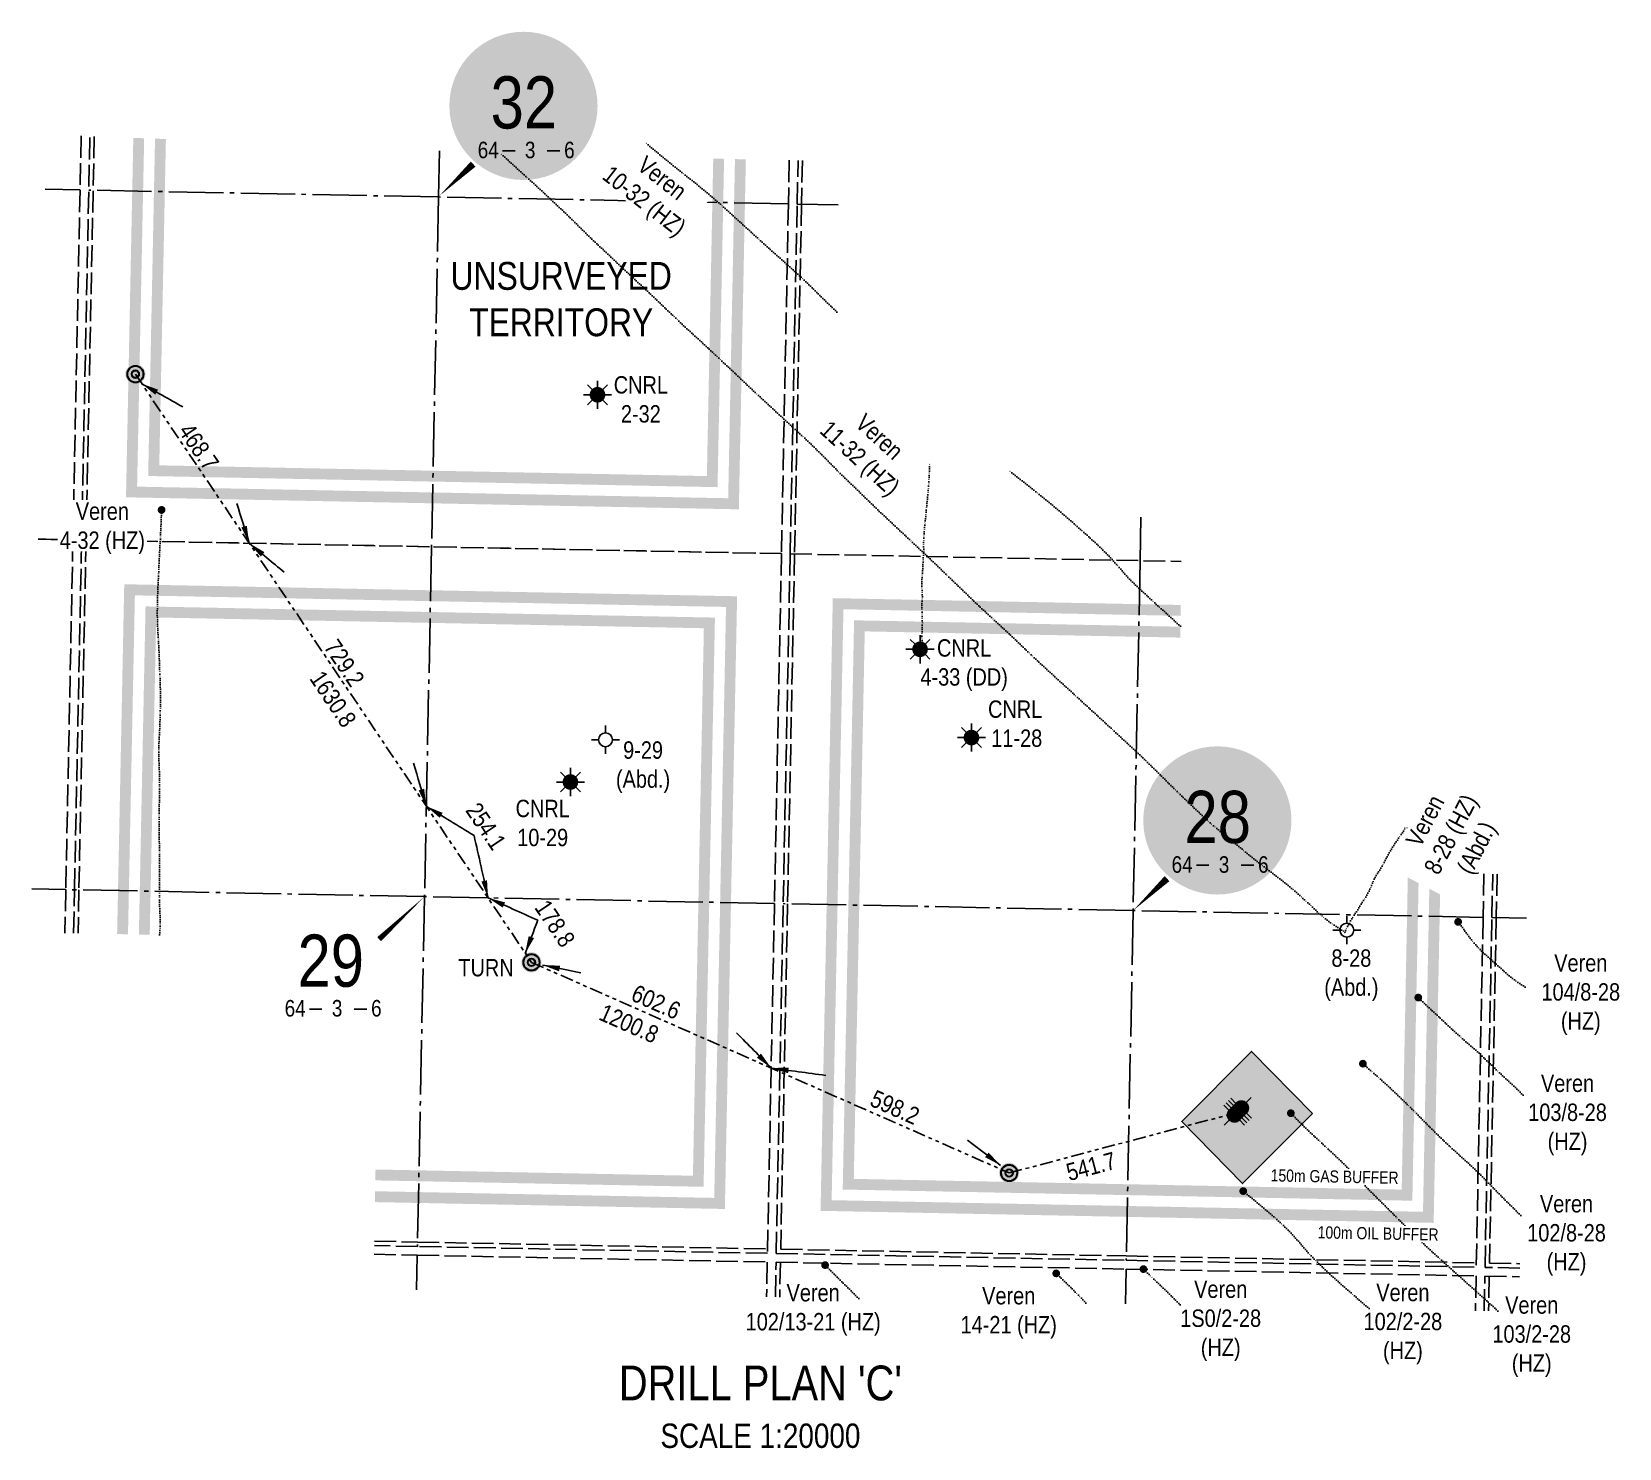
# Model space of a CAD drawing. Extents: x 398369 to 421873, y 6032457 to 6050071.
# Drawn here: x 412712 to 416362, y 6039840 to 6043097 of the extents above; entities that cross this region are included whole.
import ezdxf
from ezdxf.enums import TextEntityAlignment as Align

# ---------------------------------------------------------------- set-up
doc = ezdxf.new("R2010")
doc.units = 0
doc.header["$LTSCALE"] = 5
for name, pattern in [('foc-DOT', [1, 0.2, -0.8]), ('foc-DRILLPATH', [14.75, 6, -1.75, 1.75, -1.75, 1.75, -1.75]), ('foc-QUARTERLINE', [33, 25, -3, 2, -3]), ('foc-UNSURVEYED', [12.5, 10, -2.5])]:
    doc.linetypes.add(name, pattern=pattern)
for name, color, linetype in [('10', 1, 'Continuous'), ('9', 3, 'Continuous'), ('ABADATA-DRILL', 8, 'foc-DOT'), ('ABADATA-DRILL-T', 8, 'Continuous'), ('AS-TARGET-GAS', 182, 'Continuous'), ('AS-TARGET-GAS-H', 181, 'Continuous'), ('AS-TARGET-OIL', 146, 'Continuous'), ('AS-TARGET-OIL-H', 131, 'Continuous'), ('AS-UNDERLAY-H', 141, 'Continuous'), ('DETAIL-HZ-Existing', 8, 'foc-DOT'), ('DETAIL-T', 7, 'Continuous'), ('L-BD', 7, 'Continuous'), ('L-MON', 1, 'Continuous'), ('L-SECLBL', 7, 'Continuous'), ('L-SECQ', 8, 'foc-QUARTERLINE'), ('L-UNS-T', 3, 'Continuous'), ('L-USEC', 7, 'foc-UNSURVEYED'), ('P-BUFFER-PURPLE-T', 187, 'Continuous'), ('P-PDRILLPATH', 12, 'foc-DRILLPATH'), ('P-PROPOSED', 10, 'Continuous'), ('P-PROPOSED-H', 21, 'Continuous')]:
    doc.layers.add(name, color=color, linetype=linetype)
doc.styles.add('80CG', font='ARIALN.TTF', dxfattribs={"height": 10})
doc.styles.add('80L', font='ARIALN.TTF', dxfattribs={"height": 10})
doc.styles.add('SIMPLEX', font='ARIALN.TTF')
doc.styles.get("Standard").update_dxf_attribs({"font": 'ARIALN.TTF'})
doc.dimstyles.new('Compass 5 000', dxfattribs={"dimscale": 5, "dimtxt": 9, "dimasz": 2, "dimexe": 0.2, "dimexo": 0.0625, "dimgap": 0.5, "dimtad": 0, "dimtih": 1, "dimtoh": 1, "dimzin": 0, "dimdsep": 46, "dimtxsty": '80CG', "dimcen": 0.1, "dimse1": 1, "dimse2": 1, "dimclrd": 256, "dimclrt": 256, "dimaunit": 1, "dimadec": 4, "dimazin": 0, "dimtfac": 0.06, "dimtofl": 0, "dimtmove": 0, "dimatfit": 1, "dimfxl": 0.2, "dimtolj": 1, "dimtzin": 0, "dimlwd": -1, "dimarcsym": 0})

# ---------------------------------------------------------------- blocks, each defined once
blk = doc.blocks.new('GABD')
for p, q in [((-0.81, 0), (-1.62, 0)), ((0, 0.81), (0, 1.62)), ((1.62, 0), (0.81, 0)), ((0, -0.81), (0, -1.62))]:
    blk.add_line(p, q)
blk.add_circle((0, 0), 0.8)
blk = doc.blocks.new('GAS')
h = blk.add_hatch(color=255)
h.dxf.hatch_style = 1
edge = h.paths.add_edge_path()
edge.add_arc((0, 0), 0.9, 0, 360)
for p, q in [((-0.81, 0), (-1.62, 0)), ((-0.57, 0.57), (-1.14, 1.14)), ((0, 0.81), (0, 1.62)), ((0.57, 0.57), (1.14, 1.14)), ((1.62, 0), (0.81, 0)), ((-0.57, -0.57), (-1.14, -1.14)), ((0, -0.81), (0, -1.62)), ((1.14, -1.14), (0.57, -0.57))]:
    blk.add_line(p, q)
blk.add_circle((0, 0), 0.8)
blk = doc.blocks.new('BH_Existing')
at = {"layer": 'DETAIL-HZ-Existing'}
h = blk.add_hatch(color=256, dxfattribs=at)
h.dxf.hatch_style = 1
edge = h.paths.add_edge_path()
edge.add_arc((0, 0), 0.45, 0, 360)
blk = doc.blocks.new('L-SECLBL')
at = {"layer": '9', "color": 7}
for p, q in [((-5.08, -27.83), (-12.29, -27.83)), ((20.7, -27.83), (13.5, -27.83))]:
    blk.add_line(p, q, dxfattribs=at)
at = {"layer": '10', "color": 2, "style": 'SIMPLEX'}
blk.add_attdef('SEC', text='', height=30, dxfattribs=at).set_placement((0, 0), align=Align.MIDDLE)
at = {"layer": '10', "color": 5, "style": '80L'}
blk.add_attdef('TWP', text='', height=9.5, dxfattribs=at).set_placement((-14.43, -27.37), align=Align.MIDDLE_RIGHT)
blk.add_attdef('RGE', text='', height=9.5, dxfattribs=at).set_placement((3.62, -27.37), align=Align.MIDDLE_CENTER)
blk.add_attdef('MER', text='', height=9.5, dxfattribs=at).set_placement((23.17, -27.37), align=Align.MIDDLE_LEFT)
blk = doc.blocks.new('WC')
at = {"layer": 'L-MON'}
h = blk.add_hatch(color=255, dxfattribs=at)
h.dxf.hatch_style = 1
edge = h.paths.add_edge_path()
edge.add_arc((0, 0), 0.9, 0, 360)
at = {"layer": 'L-MON', "color": 240, "flags": 128}
for points in [[(-0.62, 0.5), (-1.23, 1.12)], [(0.52, 0.61), (1.13, 1.21)], [(-1.18, -1.18), (-0.56, -0.57)], [(1.16, -1.18), (0.56, -0.57)]]:
    blk.add_lwpolyline(points, dxfattribs=at)
at = {"layer": 'L-MON', "color": 240}
for radius in [0.8, 0.373]:
    blk.add_circle((0, 0), radius, dxfattribs=at)
blk = doc.blocks.new('plbh')
at = {"layer": 'L-MON'}
h = blk.add_hatch(color=255, dxfattribs=at)
h.dxf.hatch_style = 1
edge = h.paths.add_edge_path()
edge.add_arc((0, 0), 1.16, 0, 360)
h = blk.add_hatch(color=256, dxfattribs=at)
h.dxf.hatch_style = 1
h.paths.add_polyline_path([(-0.96, 0, 1), (0.96, 0, 1)])
h.paths.add_polyline_path([(0.91, 0, -1), (-0.91, 0, -1)], flags=16)
h.paths.add_polyline_path([(0.45, 0, -1), (-0.45, 0, -1)], flags=0)
h = blk.add_hatch(color=256, dxfattribs=at)
h.dxf.hatch_style = 1
h.paths.add_polyline_path([(-0.45, 0, 1), (0.45, 0, 1)])
h.paths.add_polyline_path([(0.4, 0, -1), (-0.4, 0, -1)], flags=16)
at = {"layer": 'L-MON', "color": 240}
for radius in [0.96, 0.91, 0.45, 0.4]:
    blk.add_circle((0, 0), radius, dxfattribs=at)

msp = doc.modelspace()

# ---------------------------------------------------------------- hatches: boundary and pattern name
at = {"layer": 'AS-TARGET-GAS-H'}
h = msp.add_hatch(color=256, dxfattribs=at)
h.dxf.hatch_style = 1
h.paths.add_polyline_path([(414303.5, 6042804.537), (414278.517, 6042805.098), (414263.946, 6042075.302), (413004.867, 6042099.991), (413020.113, 6042850.044), (412995.137, 6042850.967), (412979.375, 6042075.497), (414288.431, 6042049.828)])
h = msp.add_hatch(color=256, dxfattribs=at)
h.dxf.hatch_style = 1
h.paths.add_polyline_path([(414282.445, 6041750.018), (412973.281, 6041775.689), (412957.952, 6041021.495), (412982.936, 6041021.005), (412997.758, 6041750.215), (414256.962, 6041725.523), (414231.832, 6040466.968), (413502.067, 6040481.278), (413501.564, 6040456.294), (414256.317, 6040441.494)])
h = msp.add_hatch(color=256, dxfattribs=at)
h.dxf.hatch_style = 1
h.paths.add_polyline_path([(415352.685, 6041729.032), (414602.362, 6041743.745), (414576.234, 6040435.221), (415885.867, 6040409.541), (415900.656, 6041163.745), (415875.671, 6041164.235), (415861.373, 6040435.015), (414601.717, 6040459.715), (414626.847, 6041718.271), (415352.38, 6041704.044)])
at = {"layer": 'AS-TARGET-OIL-H'}
h = msp.add_hatch(color=256, dxfattribs=at)
h.dxf.hatch_style = 1
h.paths.add_polyline_path([(414353.466, 6042803.416), (414328.483, 6042803.977), (414312.917, 6042024.354), (412953.883, 6042051.003), (412970.161, 6042851.889), (412945.186, 6042852.811), (412928.391, 6042026.509), (414337.402, 6041998.88)])
h = msp.add_hatch(color=256, dxfattribs=at)
h.dxf.hatch_style = 1
h.paths.add_polyline_path([(414333.411, 6041799.006), (412924.328, 6041826.636), (412907.983, 6041022.475), (412932.967, 6041021.985), (412948.805, 6041801.163), (414307.928, 6041774.512), (414280.803, 6040416.02), (413501.06, 6040431.309), (413500.557, 6040406.325), (414305.288, 6040390.546)])
h = msp.add_hatch(color=256, dxfattribs=at)
h.dxf.hatch_style = 1
h.paths.add_polyline_path([(415353.296, 6041779.008), (414553.391, 6041794.693), (414525.268, 6040386.232), (415934.856, 6040358.592), (415950.624, 6041162.765), (415925.64, 6041163.255), (415910.362, 6040384.066), (414550.751, 6040410.726), (414577.876, 6041769.219), (415352.99, 6041754.02)])
at = {"layer": 'AS-UNDERLAY-H'}
h = msp.add_hatch(color=256, dxfattribs=at)
h.dxf.hatch_style = 1
edge = h.paths.add_edge_path()
edge.add_arc((413842.188, 6042926.316), 170.373, 0, 360)
h = msp.add_hatch(color=256, dxfattribs=at)
h.dxf.hatch_style = 1
edge = h.paths.add_edge_path()
edge.add_arc((415437.549, 6041283.708), 170.373, 0, 360)
at = {"layer": 'P-PROPOSED-H'}
h = msp.add_hatch(color=256, dxfattribs=at)
h.dxf.hatch_style = 1
h.paths.add_polyline_path([(415656.146, 6040609.88), (415495.748, 6040449.088), (415355.762, 6040591.967), (415516.16, 6040752.759)])

# ---------------------------------------------------------------- linework, layer by layer
at = {"layer": 'ABADATA-DRILL', "flags": 128}
for points in [[(415873.906, 6041267.012), (415873.906, 6041267.012), (415873.045, 6041266.959), (415872.496, 6041267.03), (415872.288, 6041267.114), (415871.911, 6041267.251), (415871.321, 6041267.263), (415870.746, 6041267.024), (415869.977, 6041266.579), (415869.603, 6041266.397), (415868.627, 6041266.096), (415868.417, 6041266.07), (415868.207, 6041266.064), (415868.018, 6041266.118), (415868.199, 6041266.184), (415868.49, 6041266.238), (415868.8, 6041266.242), (415869.039, 6041266.158), (415868.998, 6041265.628), (415868.85, 6041265.221), (415868.639, 6041264.635), (415868.354, 6041263.901), (415867.488, 6041262.067), (415866.865, 6041260.929), (415864.297, 6041256.979), (415860.72, 6041252.048), (415857.954, 6041248.232), (415856.544, 6041246.199), (415852.26, 6041239.922), (415847.985, 6041233.605), (415843.728, 6041227.157), (415839.58, 6041220.697), (415835.65, 6041214.123), (415831.938, 6041207.395), (415828.522, 6041201.041), (415825.097, 6041194.687), (415821.538, 6041188.175), (415818.184, 6041181.87), (415815.019, 6041176.051), (415811.457, 6041170.38), (415807.326, 6041164.29), (415803.312, 6041157.997), (415799.517, 6041151.181), (415795.999, 6041143.628), (415793.022, 6041136.215), (415790.13, 6041129.011), (415786.78, 6041121.885), (415783.309, 6041115.272), (415779.999, 6041109.186), (415776.128, 6041103.061), (415771.444, 6041096.271), (415766.709, 6041088.953), (415762.222, 6041081.519), (415757.831, 6041074.374), (415753.327, 6041067.601), (415748.785, 6041060.909), (415744.669, 6041054.029), (415741.266, 6041047.774), (415738.718, 6041042.814), (415736.372, 6041038.459), (415734.084, 6041034.503), (415732.432, 6041031.385), (415731.306, 6041029.016), (415730.564, 6041027.441), (415730.164, 6041026.418), (415730.271, 6041025.746), (415730.917, 6041025.513), (415731.721, 6041025.738), (415732.035, 6041025.922), (415732.389, 6041026.145), (415732.824, 6041026.366), (415732.833, 6041026.336), (415732.502, 6041026.262), (415732.151, 6041026.249), (415731.941, 6041026.243), (415731.851, 6041026.235), (415731.822, 6041026.306), (415731.815, 6041026.456), (415731.779, 6041026.637), (415731.713, 6041026.858), (415731.637, 6041027.06), (415731.489, 6041027.162), (415731.221, 6041027.258), (415730.616, 6041027.51), (415729.675, 6041027.968), (415728.476, 6041028.582), (415727.081, 6041029.359), (415725.54, 6041030.3), (415723.841, 6041031.403), (415721.955, 6041032.621), (415719.979, 6041033.87), (415717.855, 6041035.242), (415715.643, 6041036.695), (415713.432, 6041038.189), (415711.24, 6041039.633), (415709.107, 6041041.035), (415706.895, 6041042.448), (415704.562, 6041043.885), (415702.111, 6041045.363), (415699.592, 6041046.953), (415696.976, 6041048.724), (415694.226, 6041050.779), (415691.39, 6041053.055), (415688.418, 6041055.524), (415685.23, 6041058.217), (415681.865, 6041061.053), (415678.245, 6041064.135), (415674.379, 6041067.442), (415670.388, 6041070.991), (415666.165, 6041074.944), (415661.747, 6041079.182), (415657.113, 6041083.614), (415652.26, 6041088.06), (415647.011, 6041092.784), (415641.616, 6041097.671), (415635.937, 6041102.873), (415630.052, 6041108.25), (415623.889, 6041113.762), (415617.636, 6041119.276), (415611.49, 6041124.638), (415605.047, 6041130.155), (415598.532, 6041135.574), (415591.797, 6041140.957), (415584.812, 6041146.376), (415577.6, 6041151.948), (415570.347, 6041157.492), (415563.004, 6041163.017), (415555.623, 6041168.603), (415548.253, 6041174.299), (415540.855, 6041180.065), (415533.527, 6041185.83), (415526.18, 6041191.666), (415519.768, 6041196.732), (415503.464, 6041209.935), (415498.229, 6041214.299), (415491.015, 6041220.272), (415483.711, 6041226.256), (415476.376, 6041232.201), (415468.844, 6041238.27), (415461.519, 6041244.195), (415454.028, 6041250.324), (415446.588, 6041256.521), (415432.115, 6041268.757), (415424.788, 6041275.073), (415417.522, 6041281.446), (415410.494, 6041287.756), (415403.361, 6041294.277), (415389.265, 6041307.356), (415382.452, 6041313.881), (415361.889, 6041333.819), (415348.168, 6041347.111), (415341.238, 6041353.818), (415334.33, 6041360.595), (415320.575, 6041374.228), (415313.884, 6041380.851), (415307.204, 6041387.533), (415300.523, 6041394.196), (415293.761, 6041400.78), (415280.15, 6041414.109), (415273.439, 6041420.743), (415259.498, 6041434.089), (415252.582, 6041440.466), (415238.495, 6041453.465), (415217.82, 6041472.775), (415196.572, 6041492.456), (415182.474, 6041505.425), (415175.539, 6041511.822), (415154.206, 6041531.245), (415132.994, 6041550.725), (415111.696, 6041570.387), (415090.383, 6041589.77), (415076.232, 6041602.59), (415069.167, 6041609.02), (415062.251, 6041615.417), (415055.286, 6041621.835), (415048.142, 6041628.336), (415040.547, 6041635.307), (415033.474, 6041641.847), (415026.411, 6041648.367), (415012.366, 6041661.475), (415005.385, 6041668.114), (414998.475, 6041674.801), (414984.655, 6041688.214), (414963.733, 6041708.149), (414956.68, 6041714.699), (414942.514, 6041727.75), (414935.41, 6041734.27), (414928.317, 6041740.771), (414921.192, 6041747.232), (414899.963, 6041766.833), (414885.931, 6041780.121), (414878.95, 6041786.749), (414865.028, 6041800.055), (414858.109, 6041806.752), (414844.279, 6041820.136), (414837.328, 6041826.794), (414816.507, 6041846.797), (414795.777, 6041866.868), (414774.964, 6041886.79), (414753.889, 6041906.618), (414732.843, 6041926.345), (414711.786, 6041946.092), (414690.701, 6041965.87), (414683.709, 6041972.479), (414669.665, 6041985.667), (414662.198, 6041992.503), (414566.648, 6042085.119), (414546.439, 6042105.72), (414539.682, 6042112.564), (414526.178, 6042126.241), (414505.6, 6042146.43), (414484.564, 6042166.186), (414463.157, 6042185.89), (414441.957, 6042205.47), (414420.788, 6042225.08), (414406.623, 6042238.201), (414399.58, 6042244.73), (414378.339, 6042264.251), (414357.191, 6042283.89), (414350.24, 6042290.548), (414336.44, 6042303.911), (414315.455, 6042323.707), (414294.266, 6042343.317), (414287.234, 6042349.907), (414280.233, 6042356.545), (414273.242, 6042363.204), (414252.116, 6042382.972), (414230.666, 6042402.537), (414216.397, 6042415.43), (414209.292, 6042421.901), (414195.309, 6042435.128), (414188.369, 6042441.805), (414167.456, 6042461.71), (414146.605, 6042481.723), (414132.785, 6042495.107), (414125.834, 6042501.725), (414118.761, 6042508.295), (414104.573, 6042521.276), (414083.375, 6042540.916), (414062.501, 6042560.77), (414041.477, 6042580.657), (414018.709, 6042601.828), (414004.635, 6042615.027), (413997.615, 6042621.736), (413990.637, 6042628.484), (413976.878, 6042641.947), (413966.735, 6042652.058), (413956.466, 6042662.412), (413935.716, 6042682.473), (413914.569, 6042702.202), (413907.547, 6042708.791), (413893.565, 6042722.038), (413872.387, 6042741.718), (413850.864, 6042761.144), (413829.552, 6042780.556), (413815.373, 6042793.517), (413808.189, 6042800.01), (413790.278, 6042816.056)], [(414754.059, 6041677.15), (414754.059, 6041677.15), (414754.07, 6041677.16), (414754.726, 6041676.977), (414755.35, 6041675.654), (414755.939, 6041674.082), (414757.507, 6041673.471), (414757.666, 6041673.438), (414757.817, 6041673.495), (414757.893, 6041673.793), (414757.886, 6041674.433), (414757.895, 6041675.403), (414757.99, 6041676.642), (414758.198, 6041678.068), (414758.439, 6041679.593), (414758.641, 6041681.22), (414758.797, 6041683.027), (414758.888, 6041685.066), (414758.942, 6041687.275), (414759.007, 6041689.574), (414758.995, 6041691.975), (414758.907, 6041694.557), (414758.761, 6041697.301), (414758.578, 6041700.185), (414758.427, 6041703.128), (414758.318, 6041706.211), (414758.323, 6041709.462), (414758.451, 6041712.88), (414758.561, 6041716.408), (414758.671, 6041719.937), (414758.833, 6041723.574), (414759.15, 6041730.959), (414759.287, 6041738.318), (414759.233, 6041745.191), (414759.096, 6041748.364), (414758.887, 6041751.409), (414758.66, 6041754.564), (414758.527, 6041757.927), (414758.526, 6041761.418), (414758.525, 6041764.889), (414758.472, 6041768.26), (414758.369, 6041771.643), (414758.268, 6041775.126), (414758.299, 6041778.686), (414758.422, 6041782.324), (414758.666, 6041786.05), (414758.97, 6041789.805), (414759.233, 6041793.45), (414759.354, 6041797.009), (414759.304, 6041800.53), (414759.195, 6041804.103), (414759.066, 6041807.656), (414758.865, 6041811.161), (414758.611, 6041814.487), (414758.377, 6041817.822), (414758.276, 6041821.285), (414758.297, 6041824.815), (414758.313, 6041827.165), (414758.322, 6041830.646), (414758.35, 6041834.046), (414758.398, 6041837.455), (414758.536, 6041840.883), (414758.746, 6041844.38), (414759.025, 6041847.885), (414759.366, 6041851.449), (414759.727, 6041854.993), (414760.066, 6041858.456), (414760.365, 6041861.911), (414760.612, 6041865.297), (414760.739, 6041868.685), (414760.777, 6041872.075), (414760.824, 6041875.465), (414760.993, 6041878.932), (414761.193, 6041882.439), (414761.403, 6041885.955), (414761.631, 6041889.391), (414761.859, 6041892.788), (414762.096, 6041896.154), (414762.273, 6041899.521), (414762.342, 6041902.98), (414762.345, 6041906.671), (414762.341, 6041910.502), (414762.301, 6041914.033), (414762.248, 6041917.405), (414762.234, 6041920.706), (414762.25, 6041924.036), (414762.367, 6041927.374), (414762.594, 6041930.76), (414762.82, 6041934.097), (414762.979, 6041937.554), (414763.12, 6041941.092), (414763.303, 6041944.789), (414763.58, 6041948.664), (414763.908, 6041952.589), (414764.257, 6041956.543), (414764.583, 6041960.357), (414764.957, 6041964.1), (414765.434, 6041967.941), (414765.961, 6041971.832), (414766.482, 6041975.862), (414766.933, 6041979.954), (414767.335, 6041984.067), (414767.654, 6041988.041), (414767.889, 6041991.797), (414768.152, 6041995.473), (414768.525, 6041999.166), (414768.929, 6042002.849), (414769.26, 6042006.433), (414769.527, 6042009.808), (414769.782, 6042013.044), (414770.127, 6042016.318), (414770.543, 6042019.65), (414770.982, 6042023.132), (414771.431, 6042026.594), (414771.852, 6042030.136), (414772.202, 6042033.66), (414772.49, 6042037.055), (414772.729, 6042040.561), (414772.947, 6042043.977), (414773.203, 6042047.263), (414773.478, 6042050.558), (414773.756, 6042053.943), (414773.983, 6042057.339), (414774.173, 6042060.836), (414774.361, 6042064.263), (414774.558, 6042067.64), (414774.765, 6042071.016), (414775.006, 6042074.552), (414775.209, 6042078.229), (414775.335, 6042082.077), (414775.41, 6042085.846), (414775.471, 6042089.416), (414775.548, 6042092.745), (414775.703, 6042096.052), (414775.942, 6042099.488), (414776.172, 6042103.005), (414776.381, 6042106.511), (414776.382, 6042106.53)], [(415352.697, 6041730.023), (415346.555, 6041735.652), (415332.427, 6041748.631), (415318.248, 6041761.522), (415303.957, 6041774.305), (415289.76, 6041787.286), (415275.686, 6041800.415), (415261.65, 6041813.503), (415247.595, 6041826.572), (415233.798, 6041840.055), (415220.886, 6041854.351), (415208.416, 6041869.189), (415195.696, 6041883.532), (415182.384, 6041897.296), (415168.647, 6041910.798), (415154.792, 6041923.912), (415140.528, 6041937.035), (415126.196, 6041949.799), (415111.763, 6041962.455), (415097.252, 6041975.242), (415082.777, 6041987.858), (415068.142, 6042000.428), (415053.432, 6042012.749), (415038.454, 6042024.716), (415023.347, 6042036.684), (415008.349, 6042048.611), (414993.179, 6042060.451), (414977.971, 6042072.352), (414963.103, 6042084.276), (414959.362, 6042087.369)], [(413005.562, 6041020.562), (413006.053, 6041026.725), (413006.683, 6041036.074), (413007.045, 6041045.549), (413007.045, 6041054.921), (413006.805, 6041064.287), (413006.585, 6041068.693), (413005.974, 6041078.047), (413005.695, 6041087.445), (413005.727, 6041096.906), (413005.647, 6041106.26), (413005.558, 6041115.693), (413005.5, 6041125.126), (413005.402, 6041134.62), (413005.391, 6041145.393), (413005.532, 6041154.832), (413005.692, 6041164.191), (413005.743, 6041173.561), (413005.692, 6041182.914), (413005.642, 6041192.287), (413005.522, 6041201.612), (413005.342, 6041210.977), (413005.184, 6041220.443), (413005.054, 6041229.807), (413004.924, 6041239.172), (413004.754, 6041248.557), (413004.594, 6041257.942), (413004.517, 6041267.456), (413004.407, 6041276.79), (413004.337, 6041286.143), (413004.377, 6041295.524), (413004.507, 6041304.864), (413004.746, 6041314.211), (413005.029, 6041323.717), (413005.319, 6041333.083), (413005.52, 6041342.461), (413005.58, 6041351.822), (413005.562, 6041361.314), (413005.484, 6041370.757), (413005.383, 6041380.101), (413005.226, 6041389.587), (413004.986, 6041398.943), (413004.668, 6041408.412), (413004.308, 6041417.771), (413003.898, 6041427.161), (413003.68, 6041436.618), (413003.78, 6041445.967), (413004, 6041455.345), (413004.342, 6041464.82), (413004.825, 6041474.332), (413005.337, 6041483.774), (413005.807, 6041493.136), (413006.229, 6041502.579), (413006.591, 6041512.054), (413006.904, 6041521.56), (413007.197, 6041531.066), (413007.393, 6041540.704), (413007.524, 6041550.143), (413007.595, 6041559.523), (413007.577, 6041569.026), (413007.509, 6041578.459), (413007.361, 6041587.924), (413007.094, 6041597.421), (413006.774, 6041606.8), (413006.353, 6041616.13), (413005.913, 6041625.471), (413005.523, 6041634.841), (413005.255, 6041644.308), (413004.996, 6041653.766), (413004.619, 6041663.235), (413004.219, 6041672.615), (413003.779, 6041681.996), (413003.309, 6041691.367), (413002.809, 6041700.71), (413002.219, 6041710.074), (413001.668, 6041719.427), (413001.208, 6041728.778), (413000.829, 6041738.197), (413000.53, 6041747.615), (413000.34, 6041757.001), (413000.37, 6041766.363), (413000.508, 6041775.622), (413000.648, 6041784.981), (413000.932, 6041794.517), (413001.282, 6041803.902), (413001.615, 6041813.377), (413002.014, 6041822.731), (413002.437, 6041832.204), (413002.867, 6041841.587), (413003.337, 6041850.96), (413003.78, 6041860.423), (413004.142, 6041869.887), (413004.473, 6041879.323), (413004.944, 6041888.715), (413005.545, 6041898.145), (413006.106, 6041907.505), (413006.625, 6041916.847), (413007.195, 6041926.177), (413007.685, 6041935.549), (413008.045, 6041944.914), (413008.465, 6041954.287), (413008.915, 6041963.65), (413009.336, 6041973.033), (413009.686, 6041982.398), (413010.176, 6041997.661)], [(415873.906, 6041267.012), (415873.906, 6041267.012), (415873.045, 6041266.959), (415872.496, 6041267.03), (415872.288, 6041267.114), (415871.911, 6041267.251), (415871.321, 6041267.263), (415870.746, 6041267.024), (415869.977, 6041266.579), (415869.603, 6041266.397), (415868.627, 6041266.096), (415868.417, 6041266.07), (415868.207, 6041266.064), (415868.018, 6041266.118), (415868.199, 6041266.184), (415868.49, 6041266.238), (415868.8, 6041266.242), (415869.039, 6041266.158), (415868.998, 6041265.628), (415868.85, 6041265.221), (415868.639, 6041264.635), (415868.354, 6041263.901), (415867.488, 6041262.067), (415866.865, 6041260.929), (415864.297, 6041256.979), (415860.72, 6041252.048), (415857.954, 6041248.232), (415856.544, 6041246.199), (415852.26, 6041239.922), (415847.985, 6041233.605), (415843.728, 6041227.157), (415839.58, 6041220.697), (415835.65, 6041214.123), (415831.938, 6041207.395), (415828.522, 6041201.041), (415825.097, 6041194.687), (415821.538, 6041188.175), (415818.184, 6041181.87), (415815.019, 6041176.051), (415811.457, 6041170.38), (415807.326, 6041164.29), (415803.312, 6041157.997), (415799.517, 6041151.181), (415795.999, 6041143.628), (415793.022, 6041136.215), (415790.13, 6041129.011), (415786.78, 6041121.885), (415783.309, 6041115.272), (415779.999, 6041109.186), (415776.128, 6041103.061), (415771.444, 6041096.271), (415766.709, 6041088.953), (415762.222, 6041081.519), (415757.831, 6041074.374), (415753.327, 6041067.601), (415748.785, 6041060.909), (415744.669, 6041054.029), (415741.266, 6041047.774), (415738.718, 6041042.814), (415736.372, 6041038.459), (415734.084, 6041034.503), (415732.432, 6041031.385), (415731.306, 6041029.016), (415730.564, 6041027.441), (415730.164, 6041026.418), (415730.271, 6041025.746), (415730.917, 6041025.513), (415731.721, 6041025.738), (415732.035, 6041025.922), (415732.389, 6041026.145), (415732.824, 6041026.366), (415732.833, 6041026.336), (415732.502, 6041026.262), (415732.151, 6041026.249), (415731.941, 6041026.243), (415731.851, 6041026.235), (415731.822, 6041026.306), (415731.815, 6041026.456), (415731.779, 6041026.637), (415731.713, 6041026.858), (415731.657, 6041027.059), (415731.553, 6041027.371), (415731.477, 6041027.583), (415731.422, 6041027.794), (415731.467, 6041028.083), (415731.686, 6041028.509), (415732.013, 6041028.883), (415732.387, 6041029.075), (415732.74, 6041029.228), (415733.123, 6041029.361), (415733.496, 6041029.523), (415733.8, 6041029.728), (415734.015, 6041029.964), (415734.12, 6041030.211), (415734.174, 6041030.46), (415734.349, 6041030.697), (415734.613, 6041030.912), (415734.775, 6041030.979), (415734.925, 6041031.016), (415734.985, 6041031.015), (415735.155, 6041031.011)], [(416145.44, 6040900.796), (416140.148, 6040903.703), (416124.061, 6040914.374), (416108.928, 6040926.307), (416094.309, 6040939.01), (416080.206, 6040951.973), (416065.677, 6040964.634), (416051.137, 6040977.235), (416037.596, 6040990.828), (416024.975, 6041005.423), (416013.186, 6041020.692), (416004.238, 6041032.846), (415991.166, 6041050.52)], [(416140.563, 6040652.103), (416138.031, 6040654.558), (416124.338, 6040668.044), (416110.378, 6040681.134), (416096.186, 6040694.159), (416082.217, 6040707.35), (416068.409, 6040720.558), (416054.634, 6040733.915), (416040.696, 6040747.165), (416026.39, 6040759.982), (416011.85, 6040772.544), (415997.371, 6040785.194), (415983.125, 6040798), (415969.053, 6040811.053), (415955.019, 6040824.455), (415941.039, 6040837.596), (415926.897, 6040850.57), (415914.655, 6040862.047), (415899.502, 6040876.571)], [(416135.143, 6040375.685), (416124.699, 6040385.963), (416111.037, 6040399.488), (416097.325, 6040413.034), (416083.826, 6040426.736), (416070.551, 6040440.624), (416057.193, 6040454.343), (416043.662, 6040467.955), (416029.948, 6040481.381), (416015.866, 6040494.394), (416001.69, 6040507.199), (415987.506, 6040520.104), (415973.343, 6040533.078), (415959.353, 6040546.159), (415945.486, 6040559.448), (415931.834, 6040572.963), (415918.324, 6040586.605), (415904.814, 6040600.267), (415891.395, 6040613.927), (415877.852, 6040627.43), (415864.157, 6040640.825), (415850.28, 6040654.094), (415836.261, 6040667.216), (415822.118, 6040680.18), (415807.851, 6040692.956), (415793.492, 6040705.615), (415787.847, 6040710.574), (415772.152, 6040724.518)], [(416082.582, 6040155.744), (416076.776, 6040161.291), (416062.673, 6040174.255), (416048.256, 6040187.014), (416033.92, 6040199.832), (416019.635, 6040212.688), (416005.379, 6040225.505), (415991.103, 6040238.311), (415976.796, 6040251.088), (415962.47, 6040263.896), (415948.275, 6040276.731), (415934.15, 6040289.615), (415920.018, 6040302.608), (415905.968, 6040315.721), (415892.089, 6040328.93), (415878.247, 6040342.428), (415864.616, 6040356.023), (415851.096, 6040369.665), (415837.626, 6040383.306), (415823.974, 6040396.811), (415810.271, 6040410.336), (415796.701, 6040423.93), (415783.132, 6040437.613), (415769.714, 6040451.373), (415756.418, 6040465.231), (415743.184, 6040479.138), (415729.625, 6040492.871), (415715.71, 6040506.22), (415701.691, 6040519.372), (415687.67, 6040532.484), (415673.619, 6040545.526), (415659.518, 6040558.619), (415645.628, 6040571.719), (415631.823, 6040585.076), (415621.206, 6040595.722), (415606.512, 6040610.717)], [(415786.735, 6040161.545), (415777.375, 6040169.292), (415762.855, 6040181.904), (415748.385, 6040194.464), (415733.895, 6040207.104), (415719.457, 6040219.794), (415705.099, 6040232.482), (415690.956, 6040245.476), (415677.038, 6040258.706), (415663.386, 6040272.221), (415650.03, 6040286.08), (415637.243, 6040300.378), (415624.803, 6040315.05), (415612.156, 6040329.355), (415599.023, 6040343.32), (415585.236, 6040356.607), (415570.899, 6040369.375), (415556.349, 6040381.957), (415541.724, 6040394.33), (415527.109, 6040406.643), (415512.432, 6040418.867), (415496.993, 6040431.566)], [(414612.912, 6040184.562), (414603.06, 6040194.524), (414589.53, 6040208.01), (414575.781, 6040221.55), (414562.131, 6040235.059), (414549.75, 6040247.422), (414535.633, 6040261.589)], [(415135.177, 6040174.321), (415130.904, 6040178.798), (415120.955, 6040189.292), (415114.277, 6040196.212), (415107.518, 6040203.064), (415101.493, 6040209.052), (415100.678, 6040209.858), (415090.341, 6040219.929), (415079.983, 6040229.971), (415067.083, 6040242.513)], [(415352.282, 6040170.064), (415349.875, 6040172.414), (415343.015, 6040179.238), (415336.382, 6040185.877), (415329.287, 6040192.936), (415322.367, 6040199.711), (415315.386, 6040206.417), (415308.404, 6040213.123), (415301.382, 6040219.82), (415294.329, 6040226.468), (415287.327, 6040233.144), (415283.439, 6040236.9), (415267.672, 6040252.248)]]:
    msp.add_lwpolyline(points, dxfattribs=at)
at = {"layer": 'L-SECLBL', "color": 5, "flags": 128}
for points in [[(413648.636, 6042719.253, 0, 15.993, 0), (413726.5, 6042792.529, 0, 0, 0)], [(415243.997, 6041076.645, 0, 15.993, 0), (415321.861, 6041149.921, 0, 0, 0)], [(413614.682, 6041108.594, 0, 12.817, 0), (413510.434, 6041010.662, 0, 12.817, 0)]]:
    msp.add_lwpolyline(points, format="xyseb", dxfattribs=at)
at = {"layer": 'L-SECQ'}
for p, q in [((413649.217, 6042822.786), (413647.084, 6042716.922)), ((412822.663, 6042733.088), (412742.829, 6042734.653)), ((413647.084, 6042716.922), (412842.767, 6042732.694)), ((413647.084, 6042716.922), (413630.883, 6041912.758)), ((414451.401, 6042701.151), (413647.084, 6042716.922)), ((414565.863, 6042698.906), (414471.505, 6042700.756)), ((415261.887, 6041980.752), (415259.91, 6041880.815)), ((413630.883, 6041912.758), (413614.682, 6041108.594)), ((415259.91, 6041880.815), (415243.997, 6041076.645)), ((413614.682, 6041108.594), (412711.674, 6041126.3)), ((413614.682, 6041108.594), (413598.481, 6040304.429)), ((414419.287, 6041092.816), (413614.682, 6041108.594)), ((415243.997, 6041076.645), (414439.392, 6041092.422)), ((415243.997, 6041076.645), (415228.084, 6040272.475)), ((416048.602, 6041060.868), (415243.997, 6041076.645)), ((416148.54, 6041058.908), (416068.707, 6041060.474)), ((413598.076, 6040284.325), (413596.468, 6040204.493)), ((415227.687, 6040252.371), (415226.107, 6040172.538))]:
    msp.add_line(p, q, dxfattribs=at)
at = {"layer": 'L-USEC'}
for p, q in [((412825.186, 6042857.241), (412806.317, 6041928.926)), ((412826.422, 6041928.532), (412845.283, 6042856.499)), ((412855.337, 6042856.128), (412836.478, 6041928.313)), ((414453.398, 6042801.173), (414451.401, 6042701.151)), ((414471.505, 6042700.756), (414473.501, 6042800.722)), ((414483.558, 6042800.496), (414481.562, 6042700.559)), ((414451.401, 6042701.151), (414435.344, 6041896.983)), ((414455.448, 6041896.589), (414471.505, 6042700.756)), ((414481.562, 6042700.559), (414465.505, 6041896.381)), ((412726.484, 6041930.492), (412806.317, 6041928.926)), ((412806.317, 6041928.926), (412726.484, 6041930.492)), ((412806.317, 6041928.926), (412789.972, 6041124.765)), ((412810.077, 6041124.371), (412826.422, 6041928.532)), ((412836.478, 6041928.313), (412820.133, 6041124.174)), ((412826.422, 6041928.532), (414435.344, 6041896.983)), ((414435.344, 6041896.983), (412826.422, 6041928.532)), ((414435.344, 6041896.983), (414419.287, 6041092.816)), ((414455.448, 6041896.589), (414439.392, 6041092.422)), ((414465.505, 6041896.381), (414449.448, 6041092.225)), ((414455.448, 6041896.589), (415354.517, 6041878.96)), ((416050.562, 6041160.805), (416048.602, 6041060.868)), ((416068.707, 6041060.474), (416070.666, 6041160.411)), ((416080.723, 6041160.214), (416078.763, 6041060.277)), ((412789.973, 6041124.787), (412787.941, 6041024.829)), ((412808.045, 6041024.435), (412810.077, 6041124.392)), ((412820.133, 6041124.174), (412818.102, 6041024.238)), ((414419.287, 6041092.816), (414403.23, 6040288.649)), ((414423.335, 6040288.255), (414439.392, 6041092.422)), ((414449.448, 6041092.225), (414433.592, 6040298.114)), ((416048.602, 6041060.868), (416032.834, 6040256.695)), ((416052.938, 6040256.301), (416068.707, 6041060.474)), ((416078.763, 6041060.277), (416063.192, 6040266.16)), ((413598.483, 6040304.429), (413499.442, 6040306.371)), ((413499.631, 6040316.428), (413598.673, 6040314.486)), ((414403.23, 6040288.649), (413598.481, 6040304.429)), ((413598.684, 6040314.486), (414403.42, 6040298.706)), ((414433.592, 6040298.114), (415228.283, 6040282.532)), ((413499.062, 6040286.267), (413598.081, 6040284.325)), ((413598.076, 6040284.325), (414402.829, 6040268.545)), ((414402.829, 6040268.545), (414401.235, 6040188.713)), ((414421.339, 6040188.318), (414422.933, 6040268.151)), ((414422.933, 6040268.151), (415227.687, 6040252.371)), ((414423.328, 6040288.255), (415228.084, 6040272.475)), ((414432.99, 6040267.943), (414431.396, 6040188.121)), ((415228.084, 6040272.475), (416032.834, 6040256.695)), ((415228.283, 6040282.532), (416033.031, 6040266.752)), ((416063.192, 6040266.16), (416132.969, 6040264.792)), ((415227.687, 6040252.371), (416032.44, 6040236.591)), ((416032.44, 6040236.591), (416030.874, 6040156.758)), ((416050.979, 6040156.363), (416052.544, 6040236.197)), ((416052.544, 6040236.197), (416132.377, 6040234.631)), ((416132.771, 6040254.735), (416052.938, 6040256.301)), ((416062.601, 6040235.999), (416061.035, 6040156.166))]:
    msp.add_line(p, q, dxfattribs=at)

# ---------------------------------------------------------------- block references
at = {"layer": 'ABADATA-DRILL-T'}
for name, p, xscale, yscale, zscale in [('GAS', (414012.427, 6042262.175), 19.99133700000017, 19.99133700000017, 19.99133700000017), ('BH_Existing', (413010.176, 6041997.661), 19.99133700000017, 19.99133700000017, 19.99133700000017), ('GAS', (414754.07, 6041677.16), 19.99133700000017, 19.99133700000017, 19.99133700000017), ('GABD', (414030.929, 6041469.203), 19.99133700000017, 19.99133700000017, 19.99133700000017), ('GAS', (414872.248, 6041474.231), 19.99133700000017, 19.99133700000017, 19.99133700000017), ('GAS', (413950.21, 6041371.983), 19.99133700000017, 19.99133700000017, 19.99133700000017), ('GABD', (415735.104, 6041031.416), 19.99133700000017, 19.99133700000017, 19.99133700000017), ('BH_Existing', (415991.166, 6041050.52), 19.99133700000006, 19.99133700000006, 19.99133700000006), ('BH_Existing', (415899.502, 6040876.571), 19.99133700000006, 19.99133700000006, 19.99133700000006), ('BH_Existing', (415772.152, 6040724.518), 19.99133700000006, 19.99133700000006, 19.99133700000006), ('BH_Existing', (415606.512, 6040610.717), 19.99133700000006, 19.99133700000006, 19.99133700000006), ('BH_Existing', (415496.993, 6040431.566), 19.99133700000006, 19.99133700000006, 19.99133700000006), ('BH_Existing', (414535.69, 6040261.55), 19.99133700000017, 19.99133700000017, 19.99133700000017), ('BH_Existing', (415267.697, 6040252.272), 19.99133700000017, 19.99133700000017, 19.99133700000017), ('BH_Existing', (415067.09, 6040242.45), 19.99133700000017, 19.99133700000017, 19.99133700000017)]:
    msp.add_blockref(name, p, dxfattribs=dict(at, xscale=xscale, yscale=yscale, zscale=zscale))
at = {"layer": 'L-MON', "color": 2}
for name, p, xscale, yscale, zscale in [('plbh', (412950.015, 6042309.593), 19.99133700000017, 19.99133700000017, 19.99133700000017), ('WC', (415476.92, 6040606.706), 19.99133700000013, 19.99133700000013, 19.99133700000013), ('WC', (415482.214, 6040612.014), 19.99133700000013, 19.99133700000013, 19.99133700000013), ('WC', (415487.509, 6040617.321), 19.99133700000013, 19.99133700000013, 19.99133700000013), ('WC', (415492.804, 6040622.629), 19.99133700000013, 19.99133700000013, 19.99133700000013)]:
    msp.add_blockref(name, p, dxfattribs=dict(at, xscale=xscale, yscale=yscale, zscale=zscale))
at = {"layer": 'L-MON', "xscale": 19.99133700000016, "yscale": 19.99133700000016, "zscale": 19.99133700000016}
for p in [(413860.547, 6040957.503), (414958.834, 6040473.325)]:
    msp.add_blockref('plbh', p, dxfattribs=at)
at = {"layer": 'L-SECLBL', "color": 5, "xscale": 3.998267400000043, "yscale": 3.998267400000043, "zscale": 3.998267400000043}
for p, values in [((413843.08, 6042934.408), {'SEC': '32', 'TWP': '64', 'RGE': '3', 'MER': '6'}), ((415438.441, 6041291.801), {'SEC': '28', 'TWP': '64', 'RGE': '3', 'MER': '6'}), ((413399.228, 6040961.391), {'SEC': '29', 'TWP': '64', 'RGE': '3', 'MER': '6'})]:
    msp.add_blockref('L-SECLBL', p, dxfattribs=at).add_auto_attribs(values)

# ---------------------------------------------------------------- texts
at = {"layer": 'ABADATA-DRILL-T', "attachment_point": 1, "style": '80L'}
for s, width, insert, char_height in [('\\pxqc;CNRL\\P2-32', 26.51766, (414098.835, 6042305.02), 39.9827), ('\\pxqc;CNRL\\P4-33 (DD)', 204.07598, (414753.343, 6041700.24), 39.9827), ('\\pxqr;CNRL\\P11-28', 10.13132, (415024.839, 6041559.51), 39.9827), ('\\pxqc;9-29\\P(Abd.)', 37.20703, (414098.572, 6041465.508), 39.9827), ('\\pxqc;CNRL\\P10-29', 18.72321, (413877.052, 6041331.204), 39.9827), ('\\pxqc;8-28\\P(Abd.)', 11.33242, (415740.045, 6040987.259), 39.9827), ('\\pxqc;Veren\\P104/8-28 (HZ)', 70.70709, (416237.813, 6040976.15), 39.98267), ('\\pxqc;Veren\\P103/8-28 (HZ)', 70.70709, (416207.353, 6040699.459), 39.98267), ('\\pxqc;Veren\\P102/8-28 (HZ)', 70.70709, (416205.014, 6040422.485), 39.98267), ('\\pxqc;Veren\\P1S0/2-28 (HZ)', 213.71467, (415338.387, 6040226.08), 39.98267), ('\\pxqc;Veren\\P102/13-21 (HZ)', 307.67212, (414354.405, 6040218.055), 39.98267), ('\\pxqc;Veren\\P102/2-28 (HZ)', 70.70709, (415828.785, 6040218.573), 39.98267), ('\\pxqc;Veren\\P103/2-28 (HZ)', 70.70709, (416124.969, 6040189.784), 39.98267)]:
    msp.add_mtext_dynamic_manual_height_columns(s, width=width, gutter_width=50.022, heights=[0], dxfattribs=dict(at, insert=insert, char_height=char_height))
at = {"layer": 'DETAIL-T', "color": 3, "insert": (413888.929, 6040030.568), "char_height": 79.96535, "width": 996.12818, "attachment_point": 1, "style": '80CG'}
msp.add_mtext("\\pxqc;DRILL PLAN 'C'\\P{\\H0.7x;SCALE 1:20000}", dxfattribs=at)
at = {"layer": 'L-BD'}
for s, rotation, p in [('1630.8', 303.957328, (413404.629, 6041562.891)), ('1200.8', 336.209814, (414085.001, 6040816.82)), ('541.7', 14.841478, (415147.181, 6040488.559))]:
    msp.add_text(s, height=39.9827, rotation=rotation, dxfattribs=at).set_placement(p, align=Align.MIDDLE_CENTER)
at = {"layer": 'P-BUFFER-PURPLE-T'}
for s, rotation, p in [('468.7', 303.957328, (413095.982, 6042142.302)), ('729.2', 303.957328, (413430.409, 6041645.697)), ('254.1', 303.957328, (413756.022, 6041270.316)), ('178.8', 303.957328, (413914.731, 6041046.895)), ('602.6', 336.209814, (414147.21, 6040866.41)), ('598.2', 336.209814, (414696.353, 6040624.321))]:
    msp.add_text(s, height=39.9827, rotation=rotation, dxfattribs=at).set_placement(p, align=Align.MIDDLE_CENTER)

# ---------------------------------------------------------------- leaders
at = {"layer": 'P-BUFFER-PURPLE-T', "path_type": 1}
for points in [[(412964.107, 6042287.901), (413059.122, 6042234.271)], [(413211.719, 6041920.977), (413183.255, 6042012.092)], [(413211.719, 6041920.977), (413292.063, 6041854.268)], [(413618.868, 6041316.382), (413589.452, 6041415.599)], [(413618.868, 6041316.382), (413728.757, 6041248.942)], [(413760.727, 6041105.73), (413728.757, 6041248.942)], [(413760.727, 6041105.73), (413875.054, 6041054.296)], [(413846.052, 6040978.065), (413875.054, 6041054.296)], [(413886.09, 6040951.377), (413973.793, 6040933.268)], [(414411.734, 6040714.513), (414332.177, 6040795.35)], [(414411.734, 6040714.513), (414537.045, 6040697.601)], [(414939.32, 6040490.66), (414863.362, 6040548.581)]]:
    msp.add_leader(points, dimstyle='Compass 5 000', override={"dimasz": 8}, dxfattribs=at)

# ---------------------------------------------------------------- next in the draw order: texts
at = {"layer": 'ABADATA-DRILL-T', "char_height": 39.98267, "attachment_point": 1, "style": '80L', "bg_fill": 3, "box_fill_scale": 1.15, "bg_fill_color": 256, "bg_fill_true_color": 256, "bg_fill_transparency": 0}
for s, width, insert, rotation in [('\\pxqc;Veren\\P11-32 (HZ)', 220.01756, (414593.113, 6042254.821), 317.587291), ('\\pxqc;Veren\\P8-28 (HZ)\\P(Abd.)', 255.43829, (415837.855, 6041179.142), 62.309336)]:
    msp.add_mtext_dynamic_manual_height_columns(s, width=width, gutter_width=50.022, heights=[0], dxfattribs=dict(at, insert=insert, rotation=rotation))
for s, width, insert in [('\\pxqc;Veren\\P4-32 (HZ)', 193.7172, (412777.095, 6042014.589)), ('\\pxqc;Veren\\P14-21 (HZ)', 253.18857, (414831.276, 6040211.15))]:
    msp.add_mtext_dynamic_manual_height_columns(s, width=width, gutter_width=50.022, heights=[0], dxfattribs=dict(at, insert=insert))
at = {"layer": 'AS-TARGET-GAS', "insert": (415560.555, 6040481.986), "char_height": 27.98787, "attachment_point": 1, "rotation": 358.87667, "style": '80L', "bg_fill": 3, "box_fill_scale": 1.15, "bg_fill_color": 256, "bg_fill_true_color": 256, "bg_fill_transparency": 0}
msp.add_mtext_dynamic_manual_height_columns('150m GAS BUFFER', width=294.06358, gutter_width=189.999, heights=[0], dxfattribs=at)
at = {"layer": 'AS-TARGET-OIL', "insert": (415668.565, 6040351.008), "char_height": 27.98787, "attachment_point": 1, "rotation": 358.87667, "style": '80L', "bg_fill": 3, "box_fill_scale": 1.15, "bg_fill_color": 256, "bg_fill_true_color": 256, "bg_fill_transparency": 0}
msp.add_mtext_dynamic_manual_height_columns('100m OIL BUFFER', width=278.03208, gutter_width=189.999, heights=[0], dxfattribs=at)
at = {"layer": 'L-UNS-T', "color": 3, "insert": (413928.917, 6042481.746), "char_height": 63.97228, "attachment_point": 5, "style": '80L', "bg_fill": 3, "box_fill_scale": 1.15, "bg_fill_color": 256, "bg_fill_true_color": 256, "bg_fill_transparency": 0}
msp.add_mtext_dynamic_manual_height_columns('\\pxqc;UNSURVEYED TERRITORY', width=126.46853, gutter_width=47.521, heights=[0], dxfattribs=at)
at = {"layer": 'P-PDRILLPATH', "insert": (413692.535, 6040965.269), "char_height": 39.9827, "attachment_point": 1, "style": '80L', "bg_fill": 3, "box_fill_scale": 1.15, "bg_fill_color": 256, "bg_fill_true_color": 256, "bg_fill_transparency": 0}
msp.add_mtext_dynamic_manual_height_columns('TURN', width=30.95925, gutter_width=50.022, heights=[0], dxfattribs=at)

# ---------------------------------------------------------------- next in the draw order: linework, layer by layer
at = {"layer": 'ABADATA-DRILL', "flags": 128}
msp.add_lwpolyline([(414562.887, 6042452.278), (414552.25, 6042462.554), (414538.588, 6042475.825), (414524.811, 6042489.318), (414511.175, 6042502.868), (414497.51, 6042516.439), (414483.549, 6042529.736), (414469.44, 6042542.615), (414455.151, 6042555.548), (414440.89, 6042568.321), (414426.508, 6042581.035), (414412.048, 6042593.892), (414397.768, 6042606.745), (414383.51, 6042619.697), (414369.332, 6042632.598), (414355.242, 6042645.467), (414341.045, 6042658.428), (414326.826, 6042671.33), (414312.648, 6042684.25), (414298.318, 6042697.094), (414283.854, 6042709.721), (414269.537, 6042722.234), (414254.741, 6042734.757), (414239.95, 6042746.54), (414224.819, 6042758.319), (414209.78, 6042770.206), (414194.895, 6042782.261), (414180, 6042794.326), (414164.997, 6042806.522), (414149.957, 6042818.86), (414135.089, 6042831.284), (414124.257, 6042840.668)], dxfattribs=at)
at = {"layer": 'P-PDRILLPATH'}
msp.add_lwpolyline([(412950.015, 6042309.593), (413860.547, 6040957.503), (414958.834, 6040473.325), (415482.214, 6040612.014)], dxfattribs=at)
at = {"layer": 'P-PROPOSED'}
msp.add_lwpolyline([(415656.146, 6040609.88), (415495.748, 6040449.088), (415355.762, 6040591.967), (415516.16, 6040752.759)], close=True, dxfattribs=at)

# ---------------------------------------------------------------- next in the draw order: texts
at = {"layer": 'ABADATA-DRILL-T', "insert": (414086.644, 6042844.041), "char_height": 39.98267, "attachment_point": 1, "rotation": 322.099702, "style": '80L', "bg_fill": 3, "box_fill_scale": 1.15, "bg_fill_color": 256, "bg_fill_true_color": 256, "bg_fill_transparency": 0}
msp.add_mtext_dynamic_manual_height_columns('\\pxqc;Veren\\P10-32 (HZ)', width=220.01756, gutter_width=50.022, heights=[0], dxfattribs=at)

doc.saveas('drawing.dxf')
